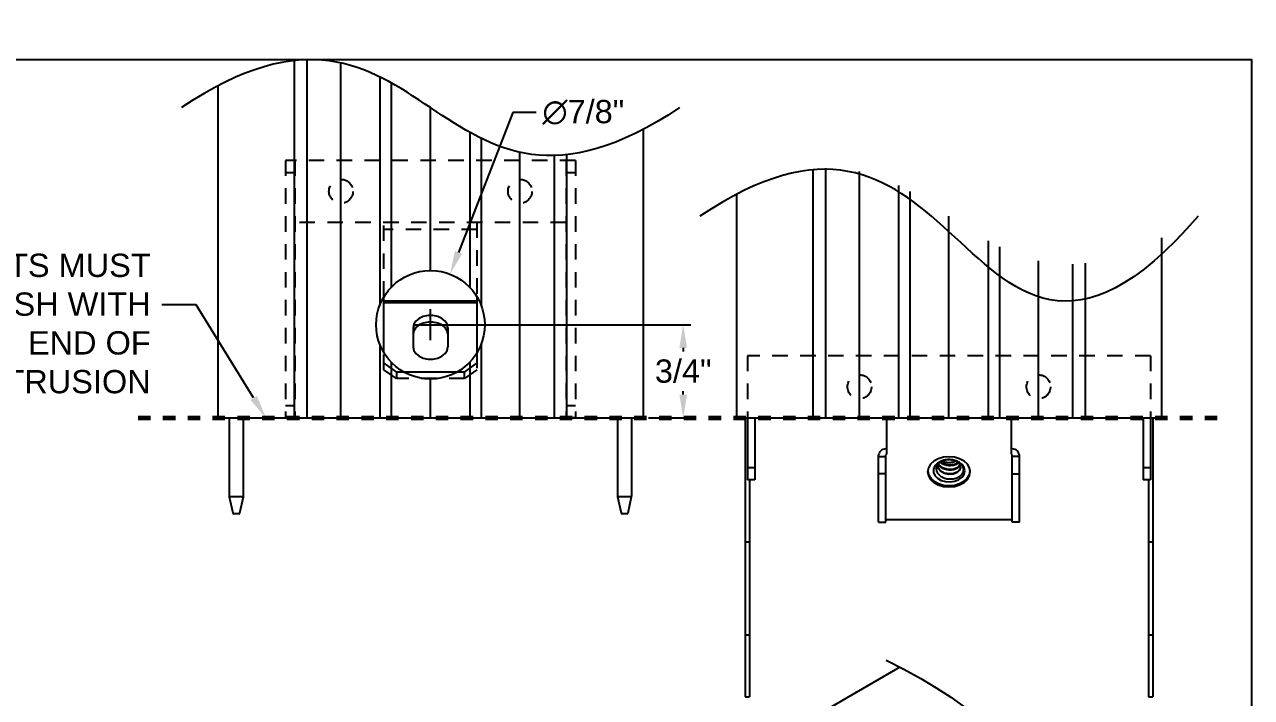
# Model space of a CAD drawing. Header units: inches. Extents: x -3.4 to 11.5, y -14.4 to 0.3.
# Drawn here: x 1.57 to 11.46, y -5.14 to 0.28 of the extents above; entities that cross this region are included whole.
import ezdxf
from ezdxf import colors
from ezdxf.entities.mleader import LeaderData, LeaderLine
from ezdxf.math import Vec2, Vec3

# ---------------------------------------------------------------- set-up
doc = ezdxf.new("R2010")
doc.units = ezdxf.units.IN
doc.header["$LTSCALE"] = 0.5
doc.header["$MEASUREMENT"] = 0
doc.linetypes.add('HIDDEN', pattern=[0.375, 0.25, -0.125])
doc.linetypes.add('PHANTOM', pattern=[0.5, 0.25, -0.05, 0.05, -0.05, 0.05, -0.05])
doc.layers.get('Defpoints').update_dxf_attribs({"linetype": 'CONTINUOUS'})
for name, color, linetype in [('Brackets', 181, 'CONTINUOUS'), ('Dimension', 10, 'CONTINUOUS'), ('FAB DWG', 221, 'CONTINUOUS'), ('Hardware', 242, 'CONTINUOUS'), ('Housing', 150, 'CONTINUOUS')]:
    doc.layers.add(name, color=color, linetype=linetype)
doc.layers.add('Text-Unprinted', color=131, linetype='CONTINUOUS', plot=False)
doc.styles.add('LSAD_Standard', font='arial.ttf')
doc.styles.get("Standard").update_dxf_attribs({"font": 'arial.ttf'})
doc.dimstyles.new('AD_X-SectionDetails', dxfattribs={"dimtxt": 0.1875, "dimasz": 0.1875, "dimexe": 0.0625, "dimexo": 0.042969, "dimgap": 0.0625, "dimtad": 0, "dimtih": 1, "dimtoh": 1, "dimdec": 3, "dimzin": 0, "dimdsep": 46, "dimtxsty": 'Standard', "dimcen": 0.125, "dimclrd": 256, "dimclre": 256, "dimclrt": 256, "dimadec": 0, "dimazin": 0, "dimtfac": 1, "dimtdec": 3, "dimtofl": 0, "dimtmove": 0, "dimatfit": 3, "dimfxl": 1, "dimfrac": 2, "dimtolj": 1, "dimtzin": 0, "dimarcsym": 0})

# ---------------------------------------------------------------- blocks, each defined once
blk = doc.blocks.new('*D0')
at = {"layer": 'Defpoints', "color": 0, "ltscale": 0.5, "transparency": 16777216}
for p in [(4.8412, -2.1365), (6.879, -2.1365), (6.555, -2.8865)]:
    blk.add_point(p, dxfattribs=at)
at = {"layer": 'FAB DWG', "lineweight": -2, "ltscale": 0.5, "transparency": 16777216}
for p, q in [((4.8842, -2.1365), (6.9415, -2.1365)), ((6.879, -2.324), (6.879, -2.352)), ((6.879, -2.699), (6.879, -2.671)), ((6.598, -2.8865), (6.9415, -2.8865))]:
    blk.add_line(p, q, dxfattribs=at)
at = {"layer": 'FAB DWG', "ltscale": 0.5, "transparency": 16777216}
for points in [[(6.8478, -2.324), (6.9103, -2.324), (6.879, -2.1365)], [(6.8478, -2.699), (6.9103, -2.699), (6.879, -2.8865)]]:
    blk.add_solid(points, dxfattribs=at)
at = {"layer": 'FAB DWG', "ltscale": 0.5, "transparency": 16777216, "insert": (6.879, -2.5115), "char_height": 0.1875, "attachment_point": 5}
blk.add_mtext('\\A1;3/4"', dxfattribs=at)
blk = doc.blocks.new('*D1')
at = {"layer": 'Defpoints', "color": 0, "ltscale": 0.5, "transparency": 16777216}
for p in [(4.9994, -1.7286), (4.6831, -2.5444)]:
    blk.add_point(p, dxfattribs=at)
at = {"layer": 'FAB DWG', "lineweight": -2, "ltscale": 0.5, "transparency": 16777216}
for p, q in [((5.5048, -0.4248), (5.0672, -1.5537)), ((5.6923, -0.4248), (5.5048, -0.4248)), ((4.8412, -2.2615), (4.8412, -2.0115)), ((4.7162, -2.1365), (4.9662, -2.1365))]:
    blk.add_line(p, q, dxfattribs=at)
at = {"layer": 'FAB DWG', "ltscale": 0.5, "transparency": 16777216}
blk.add_solid([(5.038, -1.5424), (5.0963, -1.565), (4.9994, -1.7286)], dxfattribs=at)
at = {"layer": 'FAB DWG', "ltscale": 0.5, "transparency": 16777216, "insert": (6.0738, -0.4248), "char_height": 0.1875, "attachment_point": 5}
blk.add_mtext('\\A1;∅7/8"', dxfattribs=at)

msp = doc.modelspace()

# ---------------------------------------------------------------- linework, layer by layer
at = {"layer": 'Brackets', "linetype": 'HIDDEN', "transparency": 16777216}
for p, q in [((3.6728, -0.8115), (3.6728, -2.8865)), ((6.0097, -0.8115), (3.6728, -0.8115)), ((3.7475, -0.8115), (3.7475, -2.8865)), ((5.935, -0.8115), (5.935, -2.8865)), ((6.0097, -0.8115), (6.0097, -2.8865)), ((3.7475, -0.9115), (3.6728, -0.9115)), ((6.0097, -0.9115), (5.935, -0.9115)), ((5.935, -1.3115), (3.7475, -1.3115)), ((4.4663, -1.9111), (4.4663, -1.3115)), ((5.2163, -1.37), (4.4663, -1.37)), ((5.2163, -1.3115), (5.2163, -1.9112)), ((4.4663, -2.5004), (4.4663, -2.3619)), ((5.2163, -2.3618), (5.2163, -2.5004)), ((4.4663, -2.4476), (4.5663, -2.5183)), ((5.1163, -2.5183), (5.2163, -2.4476)), ((10.647, -2.3865), (7.397, -2.3865)), ((7.397, -2.3865), (7.397, -2.8865)), ((10.647, -2.3865), (10.647, -2.8865)), ((4.5663, -2.5712), (4.4663, -2.5004)), ((4.6277, -2.5183), (4.5663, -2.5183)), ((4.5663, -2.5183), (4.5663, -2.5712)), ((5.1163, -2.5712), (4.5663, -2.5712)), ((5.1163, -2.5183), (5.0548, -2.5183)), ((5.2163, -2.5004), (5.1163, -2.5712)), ((5.1163, -2.5712), (5.1163, -2.5183)), ((3.6728, -2.7865), (3.7475, -2.7865)), ((5.935, -2.7865), (6.0097, -2.7865)), ((3.7475, -2.8865), (3.6728, -2.8865)), ((6.0097, -2.8865), (5.935, -2.8865))]:
    msp.add_line(p, q, dxfattribs=at)
at = {"layer": 'Brackets', "transparency": 16777216}
for p, q in [((4.4663, -2.3619), (4.4663, -1.9111)), ((5.2163, -1.9468), (4.4663, -1.9468)), ((4.4663, -1.9581), (5.2163, -1.9581)), ((5.2163, -1.9112), (5.2163, -2.3618)), ((4.7007, -2.1609), (4.7007, -2.3156)), ((4.9819, -2.1609), (4.9819, -2.3156)), ((5.0548, -2.5183), (4.6277, -2.5183)), ((7.3783, -2.8865), (7.3783, -5.1365)), ((7.397, -2.8865), (7.397, -3.3865)), ((7.4568, -2.8865), (7.4568, -3.3865)), ((8.522, -3.1797), (8.522, -2.8865)), ((9.522, -2.8865), (9.522, -3.1797)), ((10.5872, -2.8865), (10.5872, -3.3865)), ((10.647, -2.8865), (10.647, -3.3865)), ((10.6658, -2.8865), (10.6658, -5.1365)), ((8.4542, -3.7277), (8.4542, -3.1854)), ((8.4542, -3.1974), (8.514, -3.1974)), ((8.514, -3.7277), (8.514, -3.1854)), ((9.53, -3.7277), (9.53, -3.1854)), ((9.5898, -3.1974), (9.53, -3.1974)), ((9.5898, -3.7277), (9.5898, -3.1854)), ((7.397, -3.2865), (7.4568, -3.2865)), ((8.514, -3.3388), (8.4542, -3.3388)), ((9.192, -3.3132), (9.1908, -3.2988)), ((9.53, -3.3388), (9.5898, -3.3388)), ((10.5872, -3.2865), (10.647, -3.2865)), ((7.4568, -3.3865), (7.397, -3.3865)), ((7.4142, -3.3865), (7.4142, -5.1365)), ((10.647, -3.3865), (10.5872, -3.3865)), ((10.6299, -3.3865), (10.6299, -5.1365)), ((8.4542, -3.7277), (8.514, -3.7277)), ((9.522, -3.7101), (8.522, -3.7101)), ((9.5898, -3.7277), (9.53, -3.7277)), ((7.3783, -3.8865), (7.4142, -3.8865)), ((10.6299, -3.8865), (10.6658, -3.8865)), ((7.3783, -4.6365), (7.4142, -4.6365)), ((10.6299, -4.6365), (10.6658, -4.6365)), ((7.3783, -5.1365), (7.4142, -5.1365)), ((10.6299, -5.1365), (10.6658, -5.1365))]:
    msp.add_line(p, q, dxfattribs=at)
at = {"layer": 'Brackets', "transparency": 16777216, "flags": 128}
for points in [[(4.9819, -2.1609), (4.9762, -2.1329), (4.9595, -2.1071), (4.9333, -2.0857), (4.8997, -2.0704), (4.8613, -2.0625), (4.8213, -2.0625), (4.7829, -2.0704), (4.7492, -2.0857), (4.723, -2.1071), (4.7064, -2.1329), (4.7007, -2.1609)], [(4.9819, -2.2137), (4.9762, -2.1857), (4.9595, -2.1599), (4.9333, -2.1385), (4.8997, -2.1232), (4.8613, -2.1153), (4.8213, -2.1153), (4.7829, -2.1232), (4.7492, -2.1385), (4.723, -2.1599), (4.7064, -2.1857), (4.7007, -2.2137)], [(4.7007, -2.3156), (4.7064, -2.3436), (4.723, -2.3693), (4.7492, -2.3907), (4.7829, -2.406), (4.8213, -2.414), (4.8613, -2.414), (4.8997, -2.406), (4.9333, -2.3907), (4.9595, -2.3693), (4.9762, -2.3436), (4.9819, -2.3156)], [(9.022, -3.2006), (8.9775, -3.2048), (8.936, -3.2169), (8.9004, -3.2362), (8.8731, -3.2614), (8.8559, -3.2908), (8.85, -3.3222), (8.8559, -3.3537), (8.8731, -3.3831), (8.9004, -3.4082), (8.936, -3.4276), (8.9775, -3.4397), (9.022, -3.4439), (9.0665, -3.4397), (9.108, -3.4276), (9.1436, -3.4082), (9.171, -3.3831), (9.1881, -3.3537), (9.194, -3.3222), (9.1881, -3.2908), (9.171, -3.2614), (9.1436, -3.2362), (9.108, -3.2169), (9.0665, -3.2048), (9.022, -3.2006)], [(9.149, -3.3132), (9.1434, -3.2867), (9.1269, -3.2626), (9.1012, -3.243), (9.0684, -3.2296), (9.0315, -3.2236), (8.9937, -3.2256), (8.9585, -3.2354), (8.9289, -3.2521), (8.9076, -3.2742), (8.8964, -3.2998), (8.8964, -3.3266), (8.9076, -3.3522), (8.9289, -3.3743), (8.9585, -3.391), (8.9937, -3.4007), (9.0315, -3.4027), (9.0684, -3.3968), (9.1012, -3.3834), (9.1269, -3.3638), (9.1434, -3.3397), (9.149, -3.3132)], [(8.8532, -3.2988), (8.852, -3.3132), (8.8578, -3.3443), (8.8748, -3.3733), (8.9018, -3.3982), (8.937, -3.4173), (8.978, -3.4293), (9.022, -3.4334), (9.066, -3.4293), (9.107, -3.4173), (9.1422, -3.3982), (9.1692, -3.3733), (9.1862, -3.3443), (9.192, -3.3132), (9.192, -3.3132)], [(9.1082, -3.2651), (9.1145, -3.2867), (9.1073, -3.3097), (9.0877, -3.3284), (9.0572, -3.3405), (9.022, -3.3433), (8.9868, -3.3362), (8.9563, -3.3194), (8.9367, -3.2966), (8.9295, -3.269), (8.9295, -3.269)]]:
    msp.add_lwpolyline(points, dxfattribs=at)
at = {"layer": 'Brackets', "linetype": 'HIDDEN', "transparency": 16777216}
for centre, radius in [((4.1196, -1.0615), 0.0967), ((5.563, -1.0615), 0.0967), ((8.3003, -2.6365), 0.0968), ((9.7437, -2.6365), 0.0968)]:
    msp.add_circle(centre, radius, dxfattribs=at)
at = {"layer": 'Brackets', "transparency": 16777216}
for centre, radius, start, end in [((8.5135, -3.1974), 0.0605, 81.95053, 168.57825), ((9.5305, -3.1974), 0.0605, 11.42175, 98.04947), ((8.521, -3.1868), 0.00714, 81.95053, 168.57825), ((9.0221, -3.3938), 0.1704, 79.14927, 111.94644), ((9.038, -3.3089), 0.0827, 31.96779, 75.3769), ((9.523, -3.1868), 0.00714, 11.42175, 98.04947), ((8.521, -3.7171), 0.00714, 81.95053, 168.57825), ((9.523, -3.7171), 0.00714, 11.42175, 98.04947)]:
    msp.add_arc(centre, radius, start, end, dxfattribs=at)
for points, knots in [([(9.0589, -3.2288), (9.0492, -3.2266), (9.0299, -3.2221), (8.9978, -3.2244), (8.9674, -3.2336), (8.942, -3.2499), (8.9248, -3.2714), (8.9176, -3.2962), (8.9217, -3.3219), (8.9374, -3.3453), (8.9627, -3.3645), (8.9955, -3.3772), (9.0323, -3.3812), (9.069, -3.3769), (9.1018, -3.3642), (9.1264, -3.3442), (9.1403, -3.3193), (9.1416, -3.2924), (9.1294, -3.2662), (9.1049, -3.2441), (9.0777, -3.2316), (9.0594, -3.2275), (9.0542, -3.2264)], [0, 0, 0, 0, 0.044306, 0.088571, 0.134762, 0.181606, 0.228425, 0.276715, 0.326098, 0.375467, 0.425873, 0.477795, 0.529711, 0.582251, 0.636712, 0.691172, 0.745861, 0.802861, 0.859862, 0.916796, 0.976249, 1, 1, 1, 1]), ([(9.1092, -3.2684), (9.1087, -3.2704), (9.1063, -3.2799), (9.0884, -3.2944), (9.0586, -3.3067), (9.022, -3.3096), (8.9854, -3.3024), (8.9559, -3.2852), (8.9387, -3.2696), (8.9364, -3.2602), (8.9363, -3.2596)], [0, 0, 0, 0, 0.041269, 0.196628, 0.358449, 0.51609, 0.673731, 0.835552, 0.990911, 1, 1, 1, 1]), ([(9.1085, -3.2661), (9.1082, -3.2674), (9.1058, -3.2761), (9.0883, -3.29), (9.0586, -3.3023), (9.0219, -3.3052), (8.9858, -3.2979), (8.9548, -3.2815), (8.9432, -3.2655), (8.9376, -3.2579)], [0, 0, 0, 0, 0.027241, 0.187688, 0.354809, 0.517612, 0.680416, 0.847537, 1, 1, 1, 1]), ([(9.0936, -3.2521), (9.0918, -3.254), (9.0834, -3.2627), (9.0579, -3.271), (9.022, -3.2744), (8.9862, -3.2667), (8.9616, -3.2555), (8.954, -3.246), (8.9529, -3.2447)], [0, 0, 0, 0, 0.065371, 0.292439, 0.51364, 0.734841, 0.961908, 1, 1, 1, 1]), ([(9.0929, -3.2483), (9.0913, -3.25), (9.0832, -3.2584), (9.0579, -3.2666), (9.0219, -3.27), (8.9864, -3.2622), (8.9627, -3.2519), (8.9556, -3.2435), (8.9553, -3.2431)], [0, 0, 0, 0, 0.060039, 0.295256, 0.524396, 0.753535, 0.988752, 1, 1, 1, 1]), ([(8.9584, -3.2357), (8.972, -3.2314), (8.9991, -3.2228), (9.041, -3.2229), (9.075, -3.2318), (9.0987, -3.2467), (9.1051, -3.2591), (9.1082, -3.2651)], [0, 0, 0, 0, 0.219911, 0.440069, 0.644308, 0.830406, 1, 1, 1, 1]), ([(9.0808, -3.2351), (9.0786, -3.2366), (9.0685, -3.2433), (9.0432, -3.2491), (9.0094, -3.2501), (8.9816, -3.2456), (8.9687, -3.2387), (8.9652, -3.2368)], [0, 0, 0, 0, 0.0748662, 0.3476645, 0.620406, 0.898009, 1, 1, 1, 1]), ([(9.1145, -3.2823), (9.1131, -3.2901), (9.1103, -3.3056), (9.0889, -3.3255), (9.0584, -3.3376), (9.022, -3.3405), (8.9856, -3.3333), (8.9551, -3.3164), (8.9337, -3.2926), (8.9309, -3.274), (8.9295, -3.2646)], [0, 0, 0, 0, 0.1262574, 0.2485439, 0.3759173, 0.5, 0.6240827, 0.7514561, 0.8737426, 1, 1, 1, 1])]:
    msp.add_open_spline(points, degree=3, knots=knots, dxfattribs=at)
at = {"layer": 'Dimension', "transparency": 16777216}
for points in [[(6.8498, -0.3865), (5.8455, -1.056), (4.8413, -0.3865), (3.837, 0.283), (2.8328, -0.3865)], [(11.0305, -1.2615), (10.0263, -2.431), (9.022, -1.2615), (8.0178, -0.592), (7.0135, -1.2615)]]:
    msp.add_open_spline(points, degree=3, dxfattribs=at)
at = {"layer": 'FAB DWG', "linetype": 'PHANTOM', "lineweight": 60, "ltscale": 0.5, "transparency": 16777216}
msp.add_line((2.4842, -2.8865), (11.2549, -2.8865), dxfattribs=at)
at = {"layer": 'Hardware', "transparency": 16777216}
for p, q in [((3.2189, -2.8865), (3.2189, -3.5206)), ((3.3339, -3.5206), (3.3339, -2.8865)), ((6.3486, -2.8865), (6.3486, -3.5206)), ((6.4636, -3.5206), (6.4636, -2.8865)), ((3.2189, -3.5206), (3.3339, -3.5206)), ((3.2191, -3.5227), (3.2481, -3.6537)), ((3.3336, -3.5227), (3.2191, -3.5227)), ((3.3046, -3.6537), (3.3336, -3.5227)), ((6.3486, -3.5206), (6.4636, -3.5206)), ((6.3489, -3.5227), (6.3779, -3.6537)), ((6.4634, -3.5227), (6.3489, -3.5227)), ((6.4344, -3.6537), (6.4634, -3.5227)), ((3.304, -3.6537), (3.3046, -3.6537)), ((6.4325, -3.6537), (6.4344, -3.6537)), ((3.2948, -3.6615), (3.2579, -3.6615)), ((6.4246, -3.6615), (6.3877, -3.6615))]:
    msp.add_line(p, q, dxfattribs=at)
for centre, start, end in [((3.2289, -3.5206), 180, 192.5), ((3.3239, -3.5206), 347.5, 0), ((6.3586, -3.5206), 180, 192.5), ((6.4536, -3.5206), 347.5, 0), ((3.2579, -3.6515), 192.5, 270), ((3.2948, -3.6515), 270, 347.5), ((6.3877, -3.6515), 192.5, 270), ((6.4246, -3.6515), 270, 347.5)]:
    msp.add_arc(centre, 0.01, start, end, dxfattribs=at)
at = {"layer": 'Housing', "transparency": 16777216}
for p, q in [((3.7432, -0.0073), (3.7432, -2.8865)), ((3.8444, -0.0003), (3.8444, -2.8865)), ((4.4337, -0.1395), (4.4337, -1.9775)), ((4.5249, -0.1874), (4.5249, -1.8343)), ((3.1276, -0.2105), (3.1276, -2.8865)), ((5.1577, -0.5855), (5.1577, -1.8343)), ((6.555, -0.5624), (6.555, -2.8865)), ((5.2489, -0.6335), (5.2489, -1.9776)), ((5.8381, -0.7726), (5.8381, -2.8865)), ((5.9393, -0.7657), (5.9393, -2.8865)), ((7.9239, -0.8823), (7.9239, -2.8865)), ((8.0252, -0.8753), (8.0252, -2.8865)), ((7.3083, -1.0855), (7.3083, -2.8865)), ((8.6144, -1.0145), (8.6144, -2.8865)), ((8.7056, -1.0624), (8.7056, -2.8865)), ((9.3384, -1.4605), (9.3384, -2.8865)), ((10.7358, -1.4374), (10.7358, -2.8865)), ((9.4296, -1.5085), (9.4296, -2.8865)), ((10.0188, -1.6476), (10.0188, -2.8865)), ((10.1201, -1.6407), (10.1201, -2.8865)), ((4.4337, -2.2954), (4.4337, -2.8865)), ((5.2489, -2.2954), (5.2489, -2.8865)), ((4.5249, -2.4386), (4.5249, -2.8865)), ((5.1577, -2.4386), (5.1577, -2.8865)), ((3.1276, -2.8865), (6.555, -2.8865)), ((7.3083, -2.8865), (10.7358, -2.8865)), ((8.6268, -4.8966), (6.2913, -6.2448))]:
    msp.add_line(p, q, dxfattribs=at)
at = {"layer": 'Housing', "ltscale": 0.5, "transparency": 16777216}
for p, q in [((4.1196, -2.8865), (4.1196, -0.0265)), ((4.8413, -1.699), (4.8413, -0.3865)), ((5.563, -2.8865), (5.563, -0.7465)), ((8.3003, -2.8865), (8.3003, -0.9015)), ((9.022, -2.8865), (9.022, -1.2615)), ((9.7437, -2.8865), (9.7437, -1.6215)), ((4.8413, -2.8865), (4.8413, -2.574))]:
    msp.add_line(p, q, dxfattribs=at)
msp.add_circle((4.8412, -2.1365), 0.4375, dxfattribs=at)
at = {"layer": 'Housing', "color": 1, "transparency": 16777216}
msp.add_open_spline([(8.5148, -4.8395), (10.1035, -5.6268), (9.9878, -7.3962), (9.872, -9.1656), (11.4607, -9.9529)], degree=3, dxfattribs=at)
at = {"layer": 'Text-Unprinted', "ltscale": 0.5, "transparency": 16777216}
msp.add_lwpolyline([(0, 0), (11.4607, 0), (11.4607, -14.3808), (0, -14.3808)], close=True, dxfattribs=at)

# ---------------------------------------------------------------- dimensions: what is measured, and where the dimension line sits
at = {"layer": 'FAB DWG', "ltscale": 0.5, "transparency": 16777216}
dim = msp.add_diameter_dim_2p(p1=(4.6831, -2.5444), p2=(4.9994, -1.7286), dimstyle='AD_X-SectionDetails', override={"dimlunit": 5, "dimpost": '"'}, dxfattribs=at)
dim.commit()
dim.dimension.update_dxf_attribs({"geometry": '*D1', "text_midpoint": (6.0738, -0.4248), "dimtype": 131})
dim = msp.add_linear_dim(base=(6.879, -2.1365), p1=(6.555, -2.8865), p2=(4.8412, -2.1365), angle=90, dimstyle='AD_X-SectionDetails', override={"dimlunit": 5, "dimpost": '"'}, dxfattribs=at)
dim.commit()
dim.dimension.update_dxf_attribs({"geometry": '*D0', "text_midpoint": (6.879, -2.5115), "dimtype": 128})

# ---------------------------------------------------------------- leaders
ml = msp.add_multileader_mtext('Standard', dxfattribs=at)
ml.set_content('\\A1;BRACKETS MUST BE FLUSH WITH END OF EXTRUSION', color=256, style='LSAD_Standard')
ml.set_leader_properties()
ml.build(insert=Vec2(0, 0))
ml.multileader.update_dxf_attribs({"text_left_attachment_type": 2, "text_right_attachment_type": 2, "dogleg_length": 0.36, "arrow_head_size": 0.1875})
ctx = ml.context
ctx.base_point, ctx.char_height, ctx.arrow_head_size, ctx.landing_gap_size, ctx.plane_origin = Vec3(-0.0532, -1.9766), 0.1875, 0.1875, 0.09, Vec3(4.7589, 12.9498)
ctx.left_attachment, ctx.right_attachment, ctx.text_align_type = 2, 2, 2
notes = []
notes.append((ctx, [(1, (1, 1, 0), (2.9523, -1.9766), (-1, 0), 0.2772, [(0, [(3.514, -2.8865)], 0, [])])]))
ctx.mtext.insert, ctx.mtext.width, ctx.mtext.defined_height, ctx.mtext.alignment, ctx.mtext.flow_direction = Vec3(2.5851, -1.5639), 2.578587, 0.6491, 3, 5
for ctx, leaders in notes:
    for number, flags, end, landing, length, lines in leaders:
        leader = LeaderData()
        leader.index, (leader.has_last_leader_line, leader.has_dogleg_vector, leader.attachment_direction) = number, flags
        leader.last_leader_point, leader.dogleg_vector, leader.dogleg_length = Vec3(end), Vec3(landing), length
        for number, points, colour, breaks in lines:
            line = LeaderLine()
            line.index, line.vertices, line.color, line.breaks = number, Vec3.list(points), colors.encode_raw_color(colour), breaks
            leader.lines.append(line)
        ctx.leaders.append(leader)

doc.saveas('drawing.dxf')
